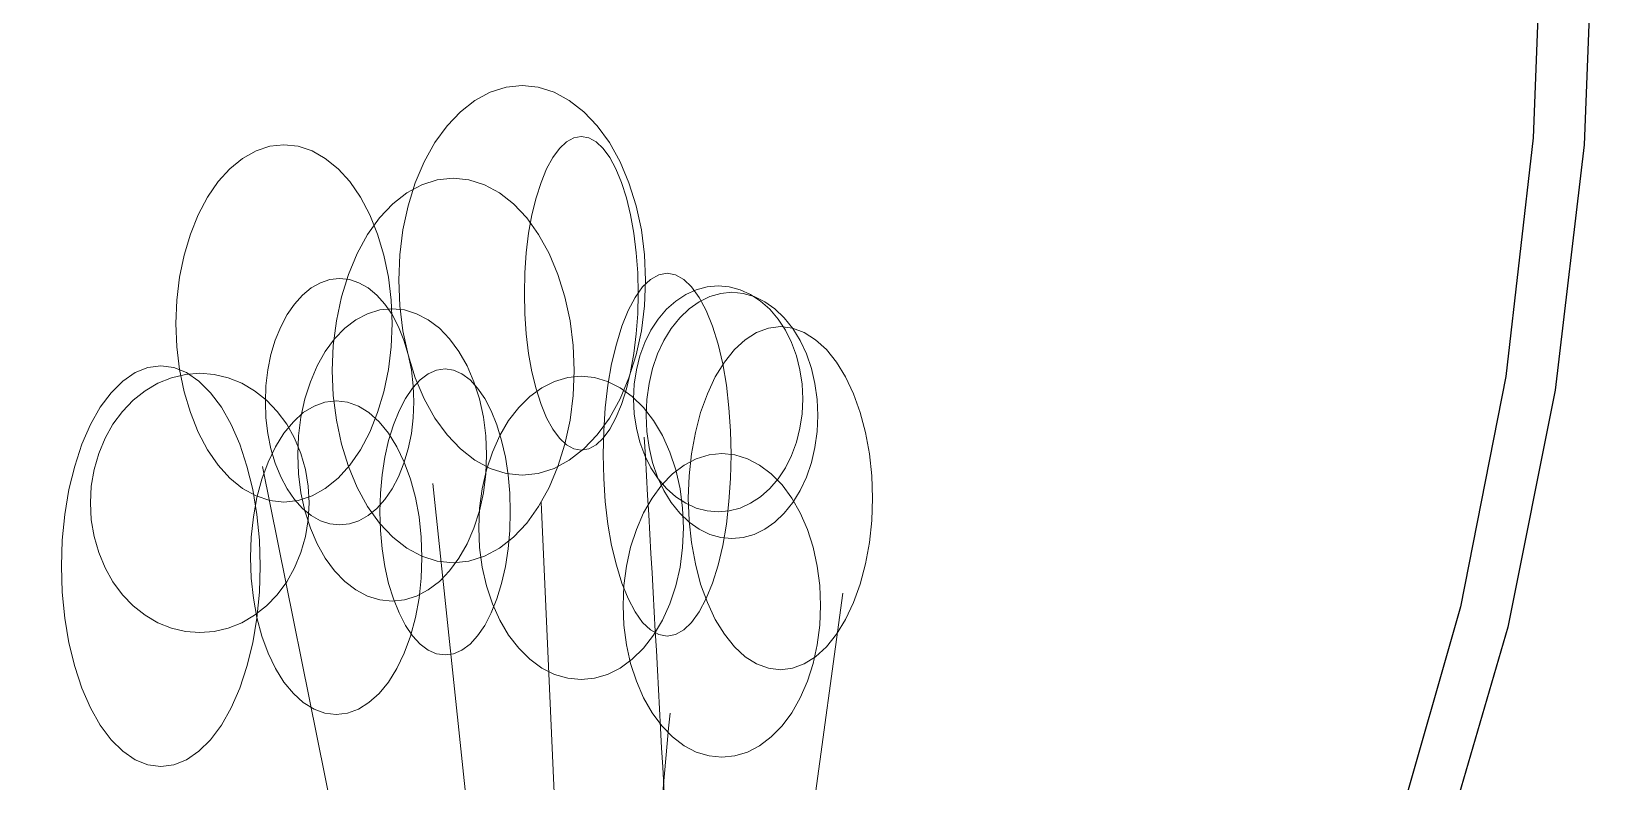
# Model space of a CAD drawing. Header units: millimetres. Extents: x -1800 to 33200, y -8500 to 38400.
# Drawn here: x 29224 to 30538, y 22604 to 23236 of the extents above; entities that cross this region are included whole.
import ezdxf

# ---------------------------------------------------------------- set-up
doc = ezdxf.new("R2010")
doc.units = ezdxf.units.MM
doc.layers.add('E-PLANT', color=3, linetype='Continuous', lineweight=13)
doc.layers.add('E-WALL', color=7, linetype='Continuous', lineweight=25)

msp = doc.modelspace()

# ---------------------------------------------------------------- linework, layer by layer
at = {"layer": 'E-PLANT'}
for q in [(29418.5, 22869.3), (29561.7, 22855.1), (29652.8, 22839.2), (29906.6, 22762.6)]:
    msp.add_line((29718.1, 21383.3), q, dxfattribs=at)
for points in [[(29740.7, 23026), (29739.8, 23004.6), (29737.2, 22983.6), (29732.8, 22963.3), (29726.8, 22944), (29719.3, 22926.2), (29710.3, 22910.1), (29700.1, 22896), (29688.8, 22884.1), (29676.6, 22874.6), (29663.8, 22867.7), (29650.5, 22863.5), (29636.9, 22862.1), (29623.4, 22863.5), (29610.1, 22867.7), (29597.2, 22874.6), (29585, 22884.1), (29573.8, 22896), (29563.6, 22910.1), (29554.6, 22926.2), (29547.1, 22944), (29541.1, 22963.3), (29536.7, 22983.6), (29534, 23004.6), (29533.2, 23026), (29534, 23047.4), (29536.7, 23068.4), (29541.1, 23088.7), (29547.1, 23107.9), (29554.6, 23125.7), (29563.6, 23141.9), (29573.8, 23156), (29585, 23167.9), (29597.2, 23177.4), (29610.1, 23184.3), (29623.4, 23188.5), (29636.9, 23189.9), (29650.5, 23188.5), (29663.8, 23184.3), (29676.6, 23177.4), (29688.8, 23167.9), (29700.1, 23156), (29710.3, 23141.9), (29719.3, 23125.7), (29726.8, 23107.9), (29732.8, 23088.7), (29737.2, 23068.4), (29739.8, 23047.4), (29740.7, 23026)], [(29734.6, 23015), (29734.2, 22997.8), (29732.9, 22980.8), (29730.9, 22964.5), (29728.1, 22949), (29724.7, 22934.6), (29720.5, 22921.6), (29715.8, 22910.2), (29710.6, 22900.6), (29705, 22893), (29699.1, 22887.5), (29692.9, 22884.1), (29686.7, 22883), (29680.4, 22884.1), (29674.3, 22887.5), (29668.3, 22893), (29662.7, 22900.6), (29657.5, 22910.2), (29652.8, 22921.6), (29648.7, 22934.6), (29645.2, 22949), (29642.4, 22964.5), (29640.4, 22980.8), (29639.2, 22997.8), (29638.8, 23015), (29639.2, 23032.3), (29640.4, 23049.2), (29642.4, 23065.6), (29645.2, 23081.1), (29648.7, 23095.4), (29652.8, 23108.4), (29657.5, 23119.8), (29662.7, 23129.4), (29668.3, 23137), (29674.3, 23142.6), (29680.4, 23146), (29686.7, 23147.1), (29692.9, 23146), (29699.1, 23142.6), (29705, 23137), (29710.6, 23129.4), (29715.8, 23119.8), (29720.5, 23108.4), (29724.7, 23095.4), (29728.1, 23081.1), (29730.9, 23065.6), (29732.9, 23049.2), (29734.2, 23032.3), (29734.6, 23015)], [(29527.5, 22989.7), (29526.8, 22970.1), (29524.4, 22950.8), (29520.6, 22932.2), (29515.4, 22914.6), (29508.8, 22898.2), (29500.9, 22883.4), (29492, 22870.5), (29482.1, 22859.5), (29471.4, 22850.9), (29460.2, 22844.5), (29448.5, 22840.7), (29436.6, 22839.4), (29424.8, 22840.7), (29413.1, 22844.5), (29401.8, 22850.9), (29391.2, 22859.5), (29381.3, 22870.5), (29372.3, 22883.4), (29364.5, 22898.2), (29357.9, 22914.6), (29352.6, 22932.2), (29348.8, 22950.8), (29346.5, 22970.1), (29345.7, 22989.7), (29346.5, 23009.3), (29348.8, 23028.6), (29352.6, 23047.2), (29357.9, 23064.9), (29364.5, 23081.2), (29372.3, 23096), (29381.3, 23109), (29391.2, 23119.9), (29401.8, 23128.6), (29413.1, 23134.9), (29424.8, 23138.8), (29436.6, 23140), (29448.5, 23138.8), (29460.2, 23134.9), (29471.4, 23128.6), (29482.1, 23119.9), (29492, 23109), (29500.9, 23096), (29508.8, 23081.2), (29515.4, 23064.9), (29520.6, 23047.2), (29524.4, 23028.6), (29526.8, 23009.3), (29527.5, 22989.7)], [(29680.6, 22950.1), (29679.8, 22929), (29677.2, 22908.2), (29672.9, 22888.1), (29667, 22869.2), (29659.6, 22851.6), (29650.8, 22835.6), (29640.8, 22821.7), (29629.8, 22809.9), (29617.8, 22800.6), (29605.2, 22793.7), (29592.2, 22789.6), (29578.9, 22788.2), (29565.6, 22789.6), (29552.6, 22793.7), (29540, 22800.6), (29528.1, 22809.9), (29517, 22821.7), (29507, 22835.6), (29498.2, 22851.6), (29490.8, 22869.2), (29485, 22888.1), (29480.7, 22908.2), (29478.1, 22929), (29477.2, 22950.1), (29478.1, 22971.2), (29480.7, 22992), (29485, 23012), (29490.8, 23031), (29498.2, 23048.6), (29507, 23064.5), (29517, 23078.5), (29528.1, 23090.3), (29540, 23099.6), (29552.6, 23106.4), (29565.6, 23110.6), (29578.9, 23111.9), (29592.2, 23110.6), (29605.2, 23106.4), (29617.8, 23099.6), (29629.8, 23090.3), (29640.8, 23078.5), (29650.8, 23064.5), (29659.6, 23048.6), (29667, 23031), (29672.9, 23012), (29677.2, 22992), (29679.8, 22971.2), (29680.6, 22950.1)], [(29545.9, 22923.8), (29545.4, 22910.3), (29543.8, 22897), (29541.1, 22884.1), (29537.5, 22872), (29533, 22860.7), (29527.6, 22850.5), (29521.5, 22841.5), (29514.7, 22834), (29507.3, 22828), (29499.6, 22823.7), (29491.6, 22821), (29483.4, 22820.1), (29475.3, 22821), (29467.3, 22823.7), (29459.5, 22828), (29452.2, 22834), (29445.4, 22841.5), (29439.3, 22850.5), (29433.9, 22860.7), (29429.3, 22872), (29425.7, 22884.1), (29423.1, 22897), (29421.5, 22910.3), (29421, 22923.8), (29421.5, 22937.3), (29423.1, 22950.6), (29425.7, 22963.5), (29429.3, 22975.6), (29433.9, 22986.9), (29439.3, 22997.1), (29445.4, 23006), (29452.2, 23013.6), (29459.5, 23019.6), (29467.3, 23023.9), (29475.3, 23026.6), (29483.4, 23027.5), (29491.6, 23026.6), (29499.6, 23023.9), (29507.3, 23019.6), (29514.7, 23013.6), (29521.5, 23006), (29527.6, 22997.1), (29533, 22986.9), (29537.5, 22975.6), (29541.1, 22963.5), (29543.8, 22950.6), (29545.4, 22937.3), (29545.9, 22923.8)], [(29812.8, 22879.3), (29812.3, 22859.3), (29810.9, 22839.7), (29808.7, 22820.8), (29805.6, 22802.9), (29801.7, 22786.3), (29797, 22771.2), (29791.7, 22758.1), (29785.8, 22747), (29779.5, 22738.1), (29772.9, 22731.7), (29765.9, 22727.8), (29758.9, 22726.5), (29751.9, 22727.8), (29745, 22731.7), (29738.3, 22738.1), (29732, 22747), (29726.1, 22758.1), (29720.8, 22771.2), (29716.2, 22786.3), (29712.2, 22802.9), (29709.1, 22820.8), (29706.9, 22839.7), (29705.5, 22859.3), (29705, 22879.3), (29705.5, 22899.2), (29706.9, 22918.8), (29709.1, 22937.7), (29712.2, 22955.7), (29716.2, 22972.3), (29720.8, 22987.3), (29726.1, 23000.5), (29732, 23011.6), (29738.3, 23020.4), (29745, 23026.8), (29751.9, 23030.7), (29758.9, 23032), (29765.9, 23030.7), (29772.9, 23026.8), (29779.5, 23020.4), (29785.8, 23011.6), (29791.7, 23000.5), (29797, 22987.3), (29801.7, 22972.3), (29805.6, 22955.7), (29808.7, 22937.7), (29810.9, 22918.8), (29812.3, 22899.2), (29812.8, 22879.3)], [(29873.1, 22926.1), (29872.5, 22913.7), (29870.6, 22901.5), (29867.6, 22889.8), (29863.5, 22878.6), (29858.3, 22868.3), (29852.2, 22858.9), (29845.2, 22850.7), (29837.4, 22843.8), (29829.1, 22838.3), (29820.2, 22834.3), (29811.1, 22831.9), (29801.8, 22831.1), (29792.5, 22831.9), (29783.4, 22834.3), (29774.5, 22838.3), (29766.2, 22843.8), (29758.4, 22850.7), (29751.4, 22858.9), (29745.3, 22868.3), (29740.1, 22878.6), (29736, 22889.8), (29733, 22901.5), (29731.2, 22913.7), (29730.5, 22926.1), (29731.2, 22938.5), (29733, 22950.7), (29736, 22962.5), (29740.1, 22973.7), (29745.3, 22984), (29751.4, 22993.4), (29758.4, 23001.6), (29766.2, 23008.5), (29774.5, 23014), (29783.4, 23018), (29792.5, 23020.4), (29801.8, 23021.2), (29811.1, 23020.4), (29820.2, 23018), (29829.1, 23014), (29837.4, 23008.5), (29845.2, 23001.6), (29852.2, 22993.4), (29858.3, 22984), (29863.5, 22973.7), (29867.6, 22962.5), (29870.6, 22950.7), (29872.5, 22938.5), (29873.1, 22926.1)], [(29885.7, 22912.2), (29885, 22898.7), (29883.2, 22885.4), (29880.2, 22872.6), (29876, 22860.4), (29870.7, 22849.2), (29864.5, 22839), (29857.4, 22830), (29849.5, 22822.5), (29841.1, 22816.5), (29832.1, 22812.2), (29822.9, 22809.5), (29813.4, 22808.6), (29804, 22809.5), (29794.8, 22812.2), (29785.8, 22816.5), (29777.3, 22822.5), (29769.5, 22830), (29762.4, 22839), (29756.2, 22849.2), (29750.9, 22860.4), (29746.7, 22872.6), (29743.7, 22885.4), (29741.9, 22898.7), (29741.2, 22912.2), (29741.9, 22925.8), (29743.7, 22939.1), (29746.7, 22951.9), (29750.9, 22964), (29756.2, 22975.3), (29762.4, 22985.5), (29769.5, 22994.4), (29777.3, 23002), (29785.8, 23008), (29794.8, 23012.3), (29804, 23015), (29813.4, 23015.9), (29822.9, 23015), (29832.1, 23012.3), (29841.1, 23008), (29849.5, 23002), (29857.4, 22994.4), (29864.5, 22985.5), (29870.7, 22975.3), (29876, 22964), (29880.2, 22951.9), (29883.2, 22939.1), (29885, 22925.8), (29885.7, 22912.2)], [(29607, 22879), (29606.3, 22863), (29604.3, 22847.2), (29601, 22832), (29596.4, 22817.5), (29590.6, 22804.2), (29583.7, 22792.1), (29575.9, 22781.5), (29567.3, 22772.5), (29558, 22765.4), (29548.1, 22760.2), (29537.9, 22757.1), (29527.6, 22756), (29517.2, 22757.1), (29507, 22760.2), (29497.2, 22765.4), (29487.9, 22772.5), (29479.2, 22781.5), (29471.4, 22792.1), (29464.6, 22804.2), (29458.8, 22817.5), (29454.2, 22832), (29450.9, 22847.2), (29448.8, 22863), (29448.2, 22879), (29448.8, 22895.1), (29450.9, 22910.9), (29454.2, 22926.1), (29458.8, 22940.5), (29464.6, 22953.9), (29471.4, 22966), (29479.2, 22976.6), (29487.9, 22985.6), (29497.2, 22992.7), (29507, 22997.8), (29517.2, 23001), (29527.6, 23002), (29537.9, 23001), (29548.1, 22997.8), (29558, 22992.7), (29567.3, 22985.6), (29575.9, 22976.6), (29583.7, 22966), (29590.6, 22953.9), (29596.4, 22940.5), (29601, 22926.1), (29604.3, 22910.9), (29606.3, 22895.1), (29607, 22879)], [(29931.6, 22842.6), (29930.9, 22823.8), (29929, 22805.2), (29925.7, 22787.4), (29921.2, 22770.4), (29915.6, 22754.7), (29908.9, 22740.5), (29901.3, 22728.1), (29892.9, 22717.6), (29883.8, 22709.2), (29874.2, 22703.1), (29864.2, 22699.5), (29854.1, 22698.2), (29844, 22699.5), (29834.1, 22703.1), (29824.5, 22709.2), (29815.4, 22717.6), (29807, 22728.1), (29799.4, 22740.5), (29792.7, 22754.7), (29787, 22770.4), (29782.6, 22787.4), (29779.3, 22805.2), (29777.3, 22823.8), (29776.7, 22842.6), (29777.3, 22861.5), (29779.3, 22880), (29782.6, 22897.9), (29787, 22914.8), (29792.7, 22930.5), (29799.4, 22944.7), (29807, 22957.2), (29815.4, 22967.7), (29824.5, 22976), (29834.1, 22982.1), (29844, 22985.8), (29854.1, 22987), (29864.2, 22985.8), (29874.2, 22982.1), (29883.8, 22976), (29892.9, 22967.7), (29901.3, 22957.2), (29908.9, 22944.7), (29915.6, 22930.5), (29921.2, 22914.8), (29925.7, 22897.9), (29929, 22880), (29930.9, 22861.5), (29931.6, 22842.6)], [(29416.7, 22785.4), (29416, 22763.4), (29413.8, 22741.7), (29410.3, 22720.9), (29405.5, 22701.1), (29399.4, 22682.7), (29392.2, 22666.1), (29384, 22651.6), (29374.9, 22639.3), (29365.1, 22629.6), (29354.7, 22622.5), (29344, 22618.2), (29333.1, 22616.8), (29322.1, 22618.2), (29311.4, 22622.5), (29301, 22629.6), (29291.2, 22639.3), (29282.1, 22651.6), (29273.9, 22666.1), (29266.7, 22682.7), (29260.6, 22701.1), (29255.8, 22720.9), (29252.3, 22741.7), (29250.1, 22763.4), (29249.4, 22785.4), (29250.1, 22807.4), (29252.3, 22829), (29255.8, 22849.9), (29260.6, 22869.7), (29266.7, 22888), (29273.9, 22904.6), (29282.1, 22919.2), (29291.2, 22931.4), (29301, 22941.2), (29311.4, 22948.3), (29322.1, 22952.6), (29333.1, 22954), (29344, 22952.6), (29354.7, 22948.3), (29365.1, 22941.2), (29374.9, 22931.4), (29384, 22919.2), (29392.2, 22904.6), (29399.4, 22888), (29405.5, 22869.7), (29410.3, 22849.9), (29413.8, 22829), (29416, 22807.4), (29416.7, 22785.4)], [(29457.9, 22838.6), (29457.1, 22824.3), (29454.8, 22810.3), (29450.9, 22796.8), (29445.6, 22784), (29438.9, 22772.1), (29431, 22761.4), (29421.9, 22752), (29411.9, 22744.1), (29401.1, 22737.8), (29389.7, 22733.2), (29377.9, 22730.4), (29365.9, 22729.5), (29353.8, 22730.4), (29342, 22733.2), (29330.6, 22737.8), (29319.8, 22744.1), (29309.8, 22752), (29300.8, 22761.4), (29292.8, 22772.1), (29286.2, 22784), (29280.8, 22796.8), (29277, 22810.3), (29274.6, 22824.3), (29273.8, 22838.6), (29274.6, 22852.8), (29277, 22866.8), (29280.8, 22880.3), (29286.2, 22893.1), (29292.8, 22905), (29300.8, 22915.7), (29309.8, 22925.1), (29319.8, 22933), (29330.6, 22939.4), (29342, 22943.9), (29353.8, 22946.7), (29365.9, 22947.7), (29377.9, 22946.7), (29389.7, 22943.9), (29401.1, 22939.4), (29411.9, 22933), (29421.9, 22925.1), (29431, 22915.7), (29438.9, 22905), (29445.6, 22893.1), (29450.9, 22880.3), (29454.8, 22866.8), (29457.1, 22852.8), (29457.9, 22838.6)], [(29626.9, 22831), (29626.5, 22815.3), (29625.1, 22799.9), (29622.8, 22785), (29619.6, 22770.9), (29615.6, 22757.8), (29610.9, 22746), (29605.5, 22735.6), (29599.5, 22726.8), (29593.1, 22719.9), (29586.3, 22714.8), (29579.3, 22711.7), (29572.1, 22710.7), (29565, 22711.7), (29557.9, 22714.8), (29551.1, 22719.9), (29544.7, 22726.8), (29538.7, 22735.6), (29533.4, 22746), (29528.6, 22757.8), (29524.6, 22770.9), (29521.5, 22785), (29519.2, 22799.9), (29517.8, 22815.3), (29517.3, 22831), (29517.8, 22846.8), (29519.2, 22862.2), (29521.5, 22877.1), (29524.6, 22891.2), (29528.6, 22904.3), (29533.4, 22916.1), (29538.7, 22926.5), (29544.7, 22935.3), (29551.1, 22942.2), (29557.9, 22947.3), (29565, 22950.4), (29572.1, 22951.4), (29579.3, 22950.4), (29586.3, 22947.3), (29593.1, 22942.2), (29599.5, 22935.3), (29605.5, 22926.5), (29610.9, 22916.1), (29615.6, 22904.3), (29619.6, 22891.2), (29622.8, 22877.1), (29625.1, 22862.2), (29626.5, 22846.8), (29626.9, 22831)], [(29772.7, 22817.6), (29771.9, 22801), (29769.7, 22784.6), (29766.1, 22768.8), (29761.1, 22753.8), (29754.9, 22739.9), (29747.4, 22727.4), (29739, 22716.4), (29729.6, 22707.1), (29719.5, 22699.7), (29708.8, 22694.3), (29697.8, 22691.1), (29686.5, 22690), (29675.3, 22691.1), (29664.2, 22694.3), (29653.5, 22699.7), (29643.4, 22707.1), (29634.1, 22716.4), (29625.6, 22727.4), (29618.2, 22739.9), (29611.9, 22753.8), (29606.9, 22768.8), (29603.3, 22784.6), (29601.1, 22801), (29600.4, 22817.6), (29601.1, 22834.3), (29603.3, 22850.6), (29606.9, 22866.5), (29611.9, 22881.4), (29618.2, 22895.3), (29625.6, 22907.9), (29634.1, 22918.9), (29643.4, 22928.1), (29653.5, 22935.5), (29664.2, 22940.9), (29675.3, 22944.2), (29686.5, 22945.2), (29697.8, 22944.2), (29708.8, 22940.9), (29719.5, 22935.5), (29729.6, 22928.1), (29739, 22918.9), (29747.4, 22907.9), (29754.9, 22895.3), (29761.1, 22881.4), (29766.1, 22866.5), (29769.7, 22850.6), (29771.9, 22834.3), (29772.7, 22817.6)], [(29552.7, 22792.6), (29552, 22775.4), (29550.2, 22758.5), (29547.2, 22742.1), (29543, 22726.6), (29537.8, 22712.3), (29531.5, 22699.3), (29524.4, 22687.9), (29516.6, 22678.3), (29508.1, 22670.7), (29499.2, 22665.1), (29490, 22661.7), (29480.5, 22660.6), (29471.1, 22661.7), (29461.9, 22665.1), (29452.9, 22670.7), (29444.5, 22678.3), (29436.6, 22687.9), (29429.5, 22699.3), (29423.3, 22712.3), (29418.1, 22726.6), (29413.9, 22742.1), (29410.9, 22758.5), (29409, 22775.4), (29408.4, 22792.6), (29409, 22809.8), (29410.9, 22826.8), (29413.9, 22843.1), (29418.1, 22858.6), (29423.3, 22873), (29429.5, 22885.9), (29436.6, 22897.3), (29444.5, 22906.9), (29452.9, 22914.6), (29461.9, 22920.1), (29471.1, 22923.5), (29480.5, 22924.6), (29490, 22923.5), (29499.2, 22920.1), (29508.1, 22914.6), (29516.6, 22906.9), (29524.4, 22897.3), (29531.5, 22885.9), (29537.8, 22873), (29543, 22858.6), (29547.2, 22843.1), (29550.2, 22826.8), (29552, 22809.8), (29552.7, 22792.6)], [(29888, 22752.4), (29887.3, 22735.7), (29885.2, 22719.3), (29881.7, 22703.5), (29876.9, 22688.5), (29870.8, 22674.6), (29863.7, 22662), (29855.5, 22651), (29846.5, 22641.7), (29836.7, 22634.3), (29826.4, 22628.9), (29815.8, 22625.7), (29804.9, 22624.6), (29794.1, 22625.7), (29783.4, 22628.9), (29773.1, 22634.3), (29763.4, 22641.7), (29754.4, 22651), (29746.2, 22662), (29739, 22674.6), (29733, 22688.5), (29728.2, 22703.5), (29724.7, 22719.3), (29722.6, 22735.7), (29721.9, 22752.4), (29722.6, 22769.1), (29724.7, 22785.4), (29728.2, 22801.3), (29733, 22816.3), (29739, 22830.2), (29746.2, 22842.7), (29754.4, 22853.8), (29763.4, 22863), (29773.1, 22870.4), (29783.4, 22875.8), (29794.1, 22879.1), (29804.9, 22880.2), (29815.8, 22879.1), (29826.4, 22875.8), (29836.7, 22870.4), (29846.5, 22863), (29855.5, 22853.8), (29863.7, 22842.7), (29870.8, 22830.2), (29876.9, 22816.3), (29881.7, 22801.3), (29885.2, 22785.4), (29887.3, 22769.1), (29888, 22752.4)]]:
    msp.add_lwpolyline(points, close=True, dxfattribs=at)
for points in [[(29761.3, 20802.3), (29782.8, 21848.2), (29739.7, 22894.1)], [(29674.9, 20802.3), (29696.5, 21848.2), (29761.3, 22661.7)]]:
    msp.add_spline(points, degree=3, dxfattribs=at)
at = {"layer": 'E-WALL'}
for points in [[(30538.2, 23350), (30530.1, 23140), (30505.8, 22933.5), (30465.9, 22734.2), (30411, 22545.5), (30342, 22370.4), (30260.1, 22212.2), (30166.7, 22073.4), (30063.4, 21956.5), (29952, 21863.4), (29834.4, 21795.7), (29712.6, 21754.7), (29588.6, 21740.9), (29464.7, 21754.7), (29342.8, 21795.7), (29225.2, 21863.4), (29113.8, 21956.5)], [(30495, 23350), (30487.3, 23145.8), (30464.2, 22945.1), (30426, 22751.3), (30373.6, 22567.8), (30307.7, 22397.7), (30229.6, 22243.8), (30140.4, 22108.9), (30041.8, 21995.2), (29935.5, 21904.7), (29823.2, 21838.9), (29706.9, 21799), (29588.6, 21785.6), (29470.3, 21799), (29354, 21838.9), (29241.7, 21904.7), (29135.4, 21995.2)]]:
    msp.add_lwpolyline(points, dxfattribs=at)

doc.saveas('drawing.dxf')
